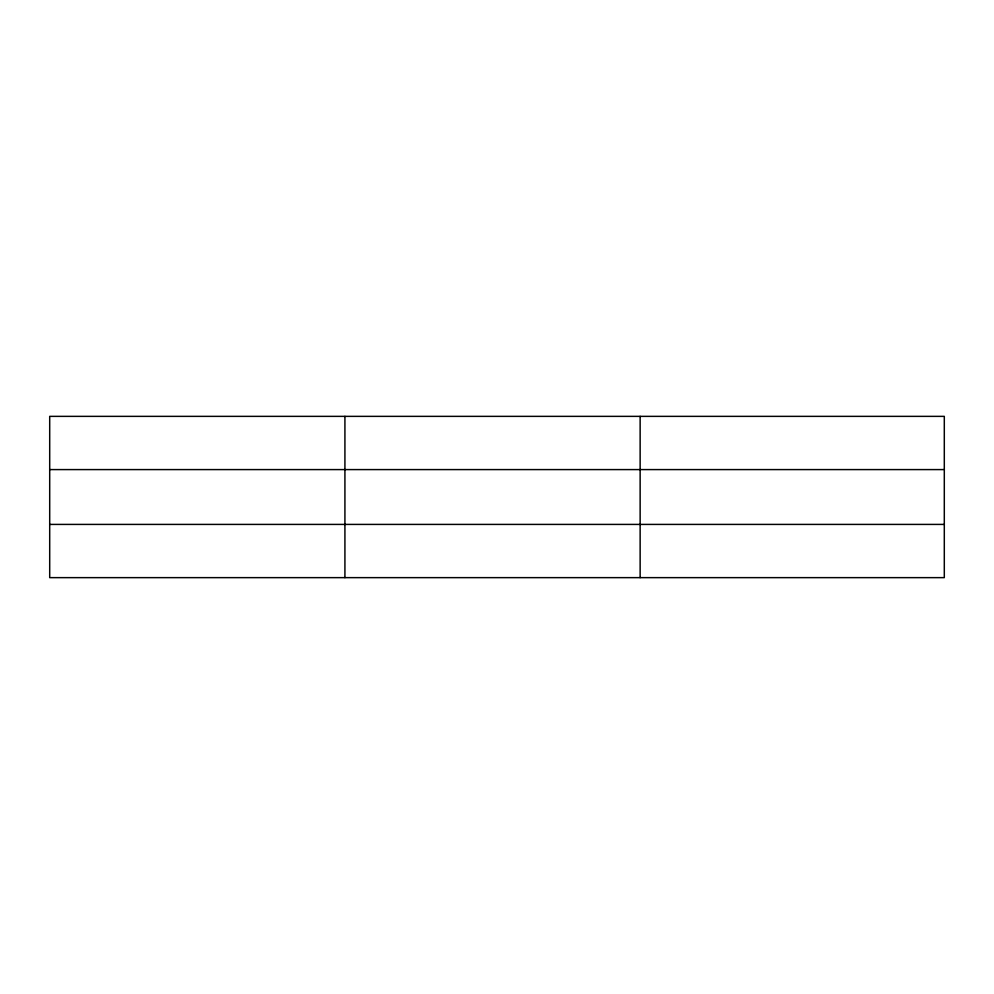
<?xml version="1.0" encoding="UTF-8"?>
<svg xmlns="http://www.w3.org/2000/svg" width="994" height="994" viewBox="0 0 994 994"><rect width="100%" height="100%" fill="white"/><g stroke="black" fill="none" stroke-linecap="round" stroke-linejoin="round"><path stroke-width="1.49" d="M344.918 577.638L344.918 416.362M640.136 577.638L640.136 416.362M944.3 469.59L944.3 416.362L49.7 416.362L49.7 577.638L944.3 577.638L944.3 469.59L49.7 469.59M49.7 524.41L944.3 524.41"/></g></svg>
